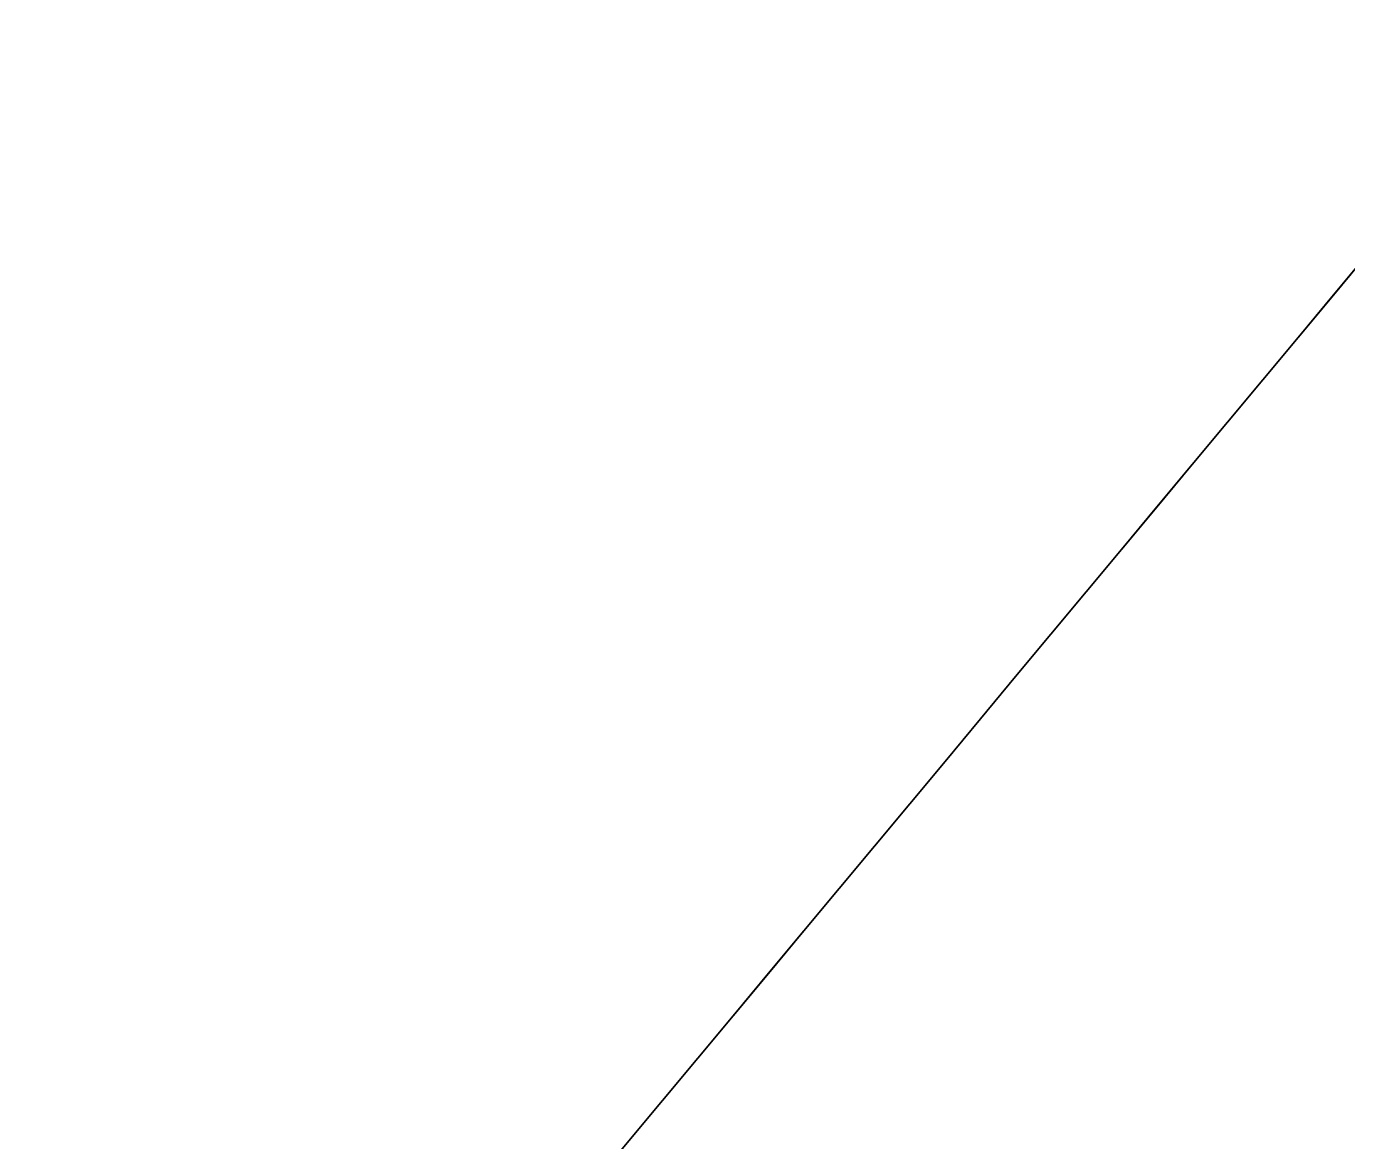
# Model space of a CAD drawing. Header units: millimetres. Extents: x 0 to 3661, y -1188 to 730.
# Drawn here: x 223.29 to 229.51, y 57.72 to 62.97 of the extents above; entities that cross this region are included whole.
import ezdxf

# ---------------------------------------------------------------- set-up
doc = ezdxf.new("R2010")
doc.units = ezdxf.units.MM
doc.layers.add('Blocks', color=7, linetype='Continuous')
doc.layers.add('Blocks$Inner', color=7, linetype='Continuous', lineweight=25, true_color=0x007f00)
doc.layers.add('Blocks$Outline', color=7, linetype='Continuous', lineweight=35, true_color=0xff3f3f)

# ---------------------------------------------------------------- blocks, each defined once
blk = doc.blocks.new('AA10 Dining Table Front')
at = {"layer": 'Blocks$Inner'}
blk.add_open_spline([(379.057, 242.8936), (373.9612, 236.7433), (362.8652, 223.3324), (346.2588, 203.2127), (320.952, 172.5011), (294.2875, 140.091), (259.0148, 97.3187), (237.481, 71.3358), (223.2921, 54.3234)], degree=3, knots=[-186.658501, -186.658501, -186.658501, -186.658501, -162.697323, -134.44015, -108.395086, -43.312604, -8.532491, 57.925973, 57.925973, 57.925973, 57.925973], dxfattribs=at)
at = {"layer": 'Blocks$Outline'}
blk.add_open_spline([(379.057, 242.8936), (373.9612, 236.7433), (362.8652, 223.3324), (346.2588, 203.2127), (320.952, 172.5011), (294.2875, 140.091), (259.0149, 97.3188), (237.4812, 71.336), (223.2924, 54.3237)], degree=3, knots=[0, 0, 0, 0, 23.961178, 52.218351, 78.263414, 143.345897, 178.12601, 244.584071, 244.584071, 244.584071, 244.584071], dxfattribs=at)

msp = doc.modelspace()

# ---------------------------------------------------------------- block references
at = {"layer": 'Blocks'}
msp.add_blockref('AA10 Dining Table Front', (0, 0), dxfattribs=at)

doc.saveas('drawing.dxf')
